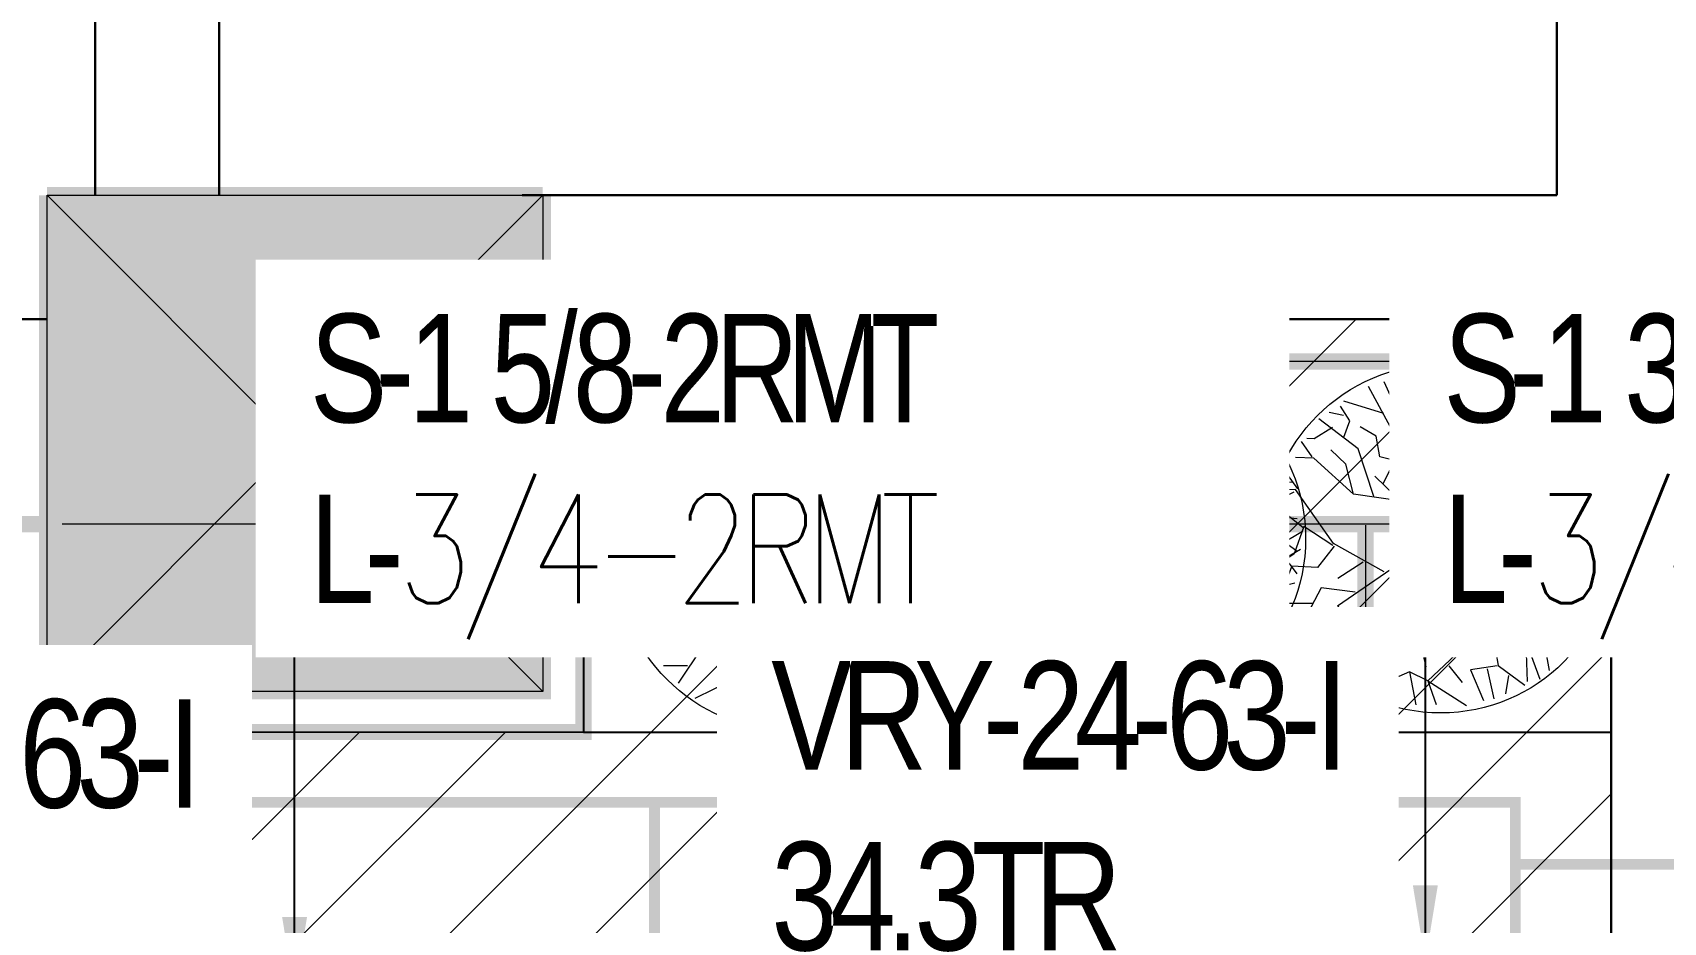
# Model space of a CAD drawing. Header units: millimetres. Extents: x 148480 to 578986, y 39883 to 155062.
# Drawn here: x 228740 to 231749, y 91066 to 92707 of the extents above; entities that cross this region are included whole.
import ezdxf

# ---------------------------------------------------------------- set-up
doc = ezdxf.new("R2010")
doc.units = ezdxf.units.MM
for name, pattern in [('CENTER', [2, 1.25, -0.25, 0.25, -0.25]), ('CONTINOUS', [0]), ('CONTINU', [0]), ('HIDDEN', [0.375, 0.25, -0.125])]:
    doc.linetypes.add(name, pattern=pattern)
for name, color, linetype in [('CEN', 252, 'CENTER'), ('CONC-WALL', 1, 'Continuous'), ('Hatch 01_UC', 7, 'Continuous'), ('I - MODULAR', 44, 'Continuous'), ('Layer2', 4, 'Continuous'), ('Layer4', 6, 'Continuous'), ('M HVAC DRAIN PIPE', 30, 'Continuous'), ('M-HVAC VRV PIPE', 4, 'Continuous'), ('M-HVAC-TEXT', 7, 'Continuous'), ('PCE-HVACTEXT', 7, 'Continuous')]:
    doc.layers.add(name, color=color, linetype=linetype)
doc.layers.add('I-01$0$i-plants', color=7, linetype='Continuous', lineweight=13, true_color=0x86b300)
doc.layers.add('I-PART-GYP', color=6, linetype='Continuous', lineweight=30)
doc.layers.add('P-PIPE-IDEN', color=7, linetype='Continuous', lineweight=9)
doc.styles.add('Arial_2', font='arial.ttf', dxfattribs={"height": 75})
doc.styles.add('romans', font='stylu.ttf', dxfattribs={"height": 125})
doc.styles.add('rs', font='romans.shx', dxfattribs={"width": 0.75})
doc.dimstyles.new('GLAZ ALU', dxfattribs={"dimscale": 100, "dimtxt": 2, "dimasz": 1.4, "dimexe": 0.8, "dimexo": 0.8, "dimgap": 0.75, "dimtad": 1, "dimdec": 0, "dimzin": 0, "dimdsep": 46, "dimtxsty": 'rs', "dimcen": 0.09, "dimclrd": 8, "dimclre": 8, "dimclrt": 2, "dimadec": 0, "dimazin": 0, "dimtfac": 1, "dimtdec": 0, "dimtmove": 0, "dimatfit": 3, "dimfxl": 1, "dimtolj": 1, "dimtzin": 0, "dimarcsym": 0})

# ---------------------------------------------------------------- blocks, each defined once
blk = doc.blocks.new('GFC1')
at = {"layer": 'Hatch 01_UC', "linetype": 'Continuous'}
h = blk.add_hatch(color=8, dxfattribs=at)
h.dxf.hatch_style = 1
h.paths.add_polyline_path([(302313.6, 92478.3), (301398.6, 92478.3), (301398.6, 93393.3), (302313.6, 93393.3)])
at = {"layer": 'CEN', "color": 8, "linetype": 'Continuous', "lineweight": 0}
for p, q in [((301398.6, 92478.3), (301398.6, 93393.3)), ((302313.6, 93393.3), (301398.6, 92478.3)), ((301398.6, 93393.3), (302313.6, 92478.3)), ((301398.6, 93393.3), (302313.6, 93393.3)), ((301398.6, 92478.3), (301398.6, 93393.3)), ((302313.6, 93393.3), (301398.6, 92478.3)), ((301398.6, 93393.3), (302313.6, 92478.3)), ((301398.6, 93393.3), (302313.6, 93393.3)), ((302313.6, 93393.3), (302313.6, 92478.3)), ((302313.6, 93393.3), (302313.6, 92478.3)), ((302313.6, 92478.3), (301398.6, 92478.3)), ((302313.6, 92478.3), (301398.6, 92478.3))]:
    blk.add_line(p, q, dxfattribs=at)
at = {"layer": 'CEN', "color": 8, "linetype": 'HIDDEN', "lineweight": 0, "ltscale": 1500}
for p, q in [((311364.1, 93086.7), (302279.1, 93086.7)), ((311364.1, 92786.7), (293822.1, 92786.7))]:
    blk.add_line(p, q, dxfattribs=at)
at = {"layer": 'CEN', "color": 8, "linetype": 'Continuous', "lineweight": 0}
for points in [[(302388.6, 93164.6), (302388.6, 92403.3), (301323.6, 92403.3), (301323.6, 93164.6)], [(302313.6, 93164.6), (302313.6, 92478.3), (301398.6, 92478.3), (301398.6, 93164.6)]]:
    blk.add_lwpolyline(points, dxfattribs=at)
at = {"layer": 'CEN', "color": 8, "linetype": 'HIDDEN', "lineweight": 0, "ltscale": 1500}
blk.add_lwpolyline([(303832, 92784.9), (303832, 91127.1), (299732, 91127.1), (299732, 92784.9)], dxfattribs=at)
at = {"layer": 'CONC-WALL', "color": 8, "linetype": 'Continuous', "lineweight": 30}
for p, q in [((301487.6, 95985.8), (301487.6, 93393.3)), ((301487.6, 95985.8), (301487.6, 93393.3)), ((301716.3, 95640.4), (301716.3, 93393.3)), ((301716.3, 95640.4), (301716.3, 93393.3)), ((304185.1, 94669.9), (304185.1, 93393.3)), ((304185.1, 93393.3), (302275.5, 93393.3)), ((304185.1, 93393.3), (302275.5, 93393.3)), ((301398.6, 93164.6), (297128.6, 93164.6)), ((301398.6, 93164.6), (297128.6, 93164.6)), ((304385.1, 93164.6), (302313.6, 93164.6)), ((307490.1, 93164.6), (302313.6, 93164.6))]:
    blk.add_line(p, q, dxfattribs=at)
at = {"layer": 'I - MODULAR', "color": 8, "linetype": 'Continuous'}
blk.add_lwpolyline([(302388.6, 92403.3), (304285.1, 92403.3), (304285.1, 93164.6), (302388.6, 93164.6)], close=True, dxfattribs=at)
at = {"layer": 'I-01$0$i-plants', "color": 8}
for p, q in [((303396.6, 93047.6), (303368.2, 93060.6)), ((303393, 93014.3), (303404.3, 93066.2)), ((303425.7, 93032.3), (303449.9, 93063.6)), ((303464.6, 93043.9), (303477.1, 93069.2)), ((303967.3, 93047.6), (303938.9, 93060.6)), ((303963.7, 93014.3), (303975, 93066.2)), ((303996.4, 93032.3), (304020.6, 93063.6)), ((304035.3, 93043.9), (304047.8, 93069.2)), ((302763.2, 92981.8), (302774.4, 93033.6)), ((302795.8, 92999.7), (302820, 93031)), ((302834.7, 93011.4), (302847.2, 93036.7)), ((303327.6, 92927.8), (303266.9, 93040.9)), ((303322.1, 92990.6), (303295.5, 93049.5)), ((303324.9, 93026.1), (303349.1, 93049.6)), ((303349.1, 93049.6), (303337.3, 93059.5)), ((303395.2, 93015), (303425.7, 93032.3)), ((303414.2, 92988.8), (303464.6, 93043.9)), ((303512, 93020.6), (303502.3, 93052.8)), ((303542.9, 92976.5), (303545.1, 93044)), ((303898.3, 92927.8), (303837.6, 93040.9)), ((303892.8, 92990.6), (303866.3, 93049.5)), ((303895.7, 93026.1), (303919.8, 93049.6)), ((303919.8, 93049.6), (303908, 93059.5)), ((303965.9, 93015), (303996.4, 93032.3)), ((303984.9, 92988.8), (304035.3, 93043.9)), ((304082.7, 93020.6), (304073.1, 93052.8)), ((304113.6, 92976.5), (304115.8, 93044)), ((302697.7, 92895.3), (302637, 93008.3)), ((302692.2, 92958), (302665.7, 93016.9)), ((302695.1, 92993.6), (302719.3, 93017.1)), ((302719.3, 93017.1), (302707.5, 93027)), ((302766.7, 93015.1), (302738.4, 93028.1)), ((302765.3, 92982.5), (302795.8, 92999.7)), ((302784.4, 92956.3), (302834.7, 93011.4)), ((302882.1, 92988.1), (302872.5, 93020.3)), ((302913, 92944), (302915.2, 93011.5)), ((303232.4, 92977.1), (303215.4, 93004.2)), ((303295.2, 92990.6), (303221.4, 93013.8)), ((303323.5, 92993.5), (303393, 93014.3)), ((303356.9, 93009.1), (303324.9, 93026.1)), ((303483, 92990.4), (303512, 93020.6)), ((303539.6, 93010.2), (303576.3, 93029.3)), ((303803.1, 92977.1), (303786.1, 93004.2)), ((303865.9, 92990.6), (303792.1, 93013.8)), ((303894.2, 92993.5), (303963.7, 93014.3)), ((303927.6, 93009.1), (303895.7, 93026.1)), ((304053.8, 92990.4), (304082.7, 93020.6)), ((304110.3, 93010.2), (304147, 93029.3)), ((302602.5, 92944.6), (302585.5, 92971.7)), ((302665.3, 92958.1), (302591.5, 92981.2)), ((302693.7, 92961), (302763.2, 92981.8)), ((302727, 92976.6), (302695.1, 92993.6)), ((302853.2, 92957.9), (302882.1, 92988.1)), ((302909.7, 92977.7), (302946.4, 92996.8)), ((303247.8, 92925.5), (303175.4, 92981.2)), ((303220.5, 92987), (303194.1, 92992.5)), ((303221.4, 92946.9), (303232.4, 92977.1)), ((303426.9, 92917.3), (303322.1, 92990.6)), ((303382, 92954.8), (303391.1, 92984.4)), ((303396.1, 92766.2), (303452.4, 92993.7)), ((303440.4, 92953.6), (303414.2, 92988.8)), ((303448.9, 92969.5), (303517.3, 92920.4)), ((303488.6, 92949.3), (303483, 92990.4)), ((303566.5, 92935.1), (303542.9, 92976.5)), ((303616.4, 92947.6), (303615.3, 92973.8)), ((303818.5, 92925.5), (303746.1, 92981.2)), ((303791.3, 92987), (303764.8, 92992.5)), ((303792.1, 92946.9), (303803.1, 92977.1)), ((303997.6, 92917.3), (303892.8, 92990.6)), ((303952.7, 92954.8), (303961.8, 92984.4)), ((303966.8, 92766.2), (304023.1, 92993.7)), ((304011.2, 92953.6), (303984.9, 92988.8)), ((304019.6, 92969.5), (304088, 92920.4)), ((304059.3, 92949.3), (304053.8, 92990.4)), ((304137.2, 92935.1), (304113.6, 92976.5)), ((304187.1, 92947.6), (304186.1, 92973.8)), ((302618, 92893), (302545.5, 92948.7)), ((302590.7, 92954.5), (302564.3, 92960)), ((302591.5, 92914.4), (302602.5, 92944.6)), ((302797, 92884.8), (302692.2, 92958)), ((302752.1, 92922.3), (302761.2, 92951.9)), ((302766.3, 92733.7), (302822.6, 92961.2)), ((302810.6, 92921), (302784.4, 92956.3)), ((302858.7, 92916.7), (302853.2, 92957.9)), ((302936.7, 92902.6), (302913, 92944)), ((302986.5, 92915.1), (302985.5, 92941.3)), ((303163, 92910.6), (303143.2, 92939.4)), ((303166.6, 92943.9), (303152.7, 92945)), ((303200.4, 92964.7), (303166.6, 92943.9)), ((303280.9, 92948.9), (303251.2, 92966.5)), ((303288, 92910.6), (303280.9, 92948.9)), ((303517.3, 92920.4), (303616.4, 92947.6)), ((303615.7, 92949.9), (303647.3, 92948.8)), ((303733.7, 92910.6), (303713.9, 92939.4)), ((303737.3, 92943.9), (303723.4, 92945)), ((303771.1, 92964.7), (303737.3, 92943.9)), ((303851.6, 92948.9), (303821.9, 92966.5)), ((303858.7, 92910.6), (303851.6, 92948.9)), ((304088, 92920.4), (304187.1, 92947.6)), ((304186.5, 92949.9), (304218, 92948.8)), ((302536.7, 92911.4), (302522.8, 92912.5)), ((302570.5, 92932.2), (302536.7, 92911.4)), ((302651, 92916.3), (302621.3, 92933.9)), ((302658.1, 92878.1), (302651, 92916.3)), ((302819, 92937), (302887.4, 92887.9)), ((302887.4, 92887.9), (302986.5, 92915.1)), ((302985.9, 92917.4), (303017.5, 92916.3)), ((303165.9, 92908.7), (303132.1, 92909.5)), ((303225.1, 92897.1), (303197.1, 92923.7)), ((303276.6, 92837.5), (303247.8, 92925.5)), ((303312.2, 92904.5), (303288, 92910.6)), ((303293.9, 92861.5), (303327.6, 92927.8)), ((303515.4, 92919.8), (303556.6, 92878.8)), ((303736.6, 92908.7), (303702.8, 92909.5)), ((303795.8, 92897.1), (303767.8, 92923.7)), ((303847.3, 92837.5), (303818.5, 92925.5)), ((303882.9, 92904.5), (303858.7, 92910.6)), ((303864.6, 92861.5), (303898.3, 92927.8)), ((304086.1, 92919.8), (304127.3, 92878.8)), ((302533.1, 92878.1), (302513.3, 92906.8)), ((302595.2, 92864.6), (302567.2, 92891.2)), ((302646.7, 92805), (302618, 92893)), ((302664, 92829), (302697.7, 92895.3)), ((302885.5, 92887.3), (302926.7, 92846.2)), ((303239.2, 92842.3), (303165.9, 92908.7)), ((303239.2, 92842.3), (303225.1, 92897.1)), ((303346.1, 92820.9), (303341.6, 92881.1)), ((303422.8, 92870.8), (303479, 92906.4)), ((303556.6, 92878.8), (303583.5, 92908)), ((303576.1, 92895.2), (303604.5, 92882.2)), ((303637.2, 92833.2), (303685.7, 92887.8)), ((303809.9, 92842.3), (303736.6, 92908.7)), ((303809.9, 92842.3), (303795.8, 92897.1)), ((303916.8, 92820.9), (303912.3, 92881.1)), ((303993.5, 92870.8), (304049.8, 92906.4)), ((304127.3, 92878.8), (304154.2, 92908)), ((304146.9, 92895.2), (304175.2, 92882.2)), ((304207.9, 92833.2), (304256.4, 92887.8)), ((302536, 92876.2), (302502.2, 92877)), ((302609.3, 92809.7), (302536, 92876.2)), ((302609.3, 92809.7), (302595.2, 92864.6)), ((302682.3, 92872), (302658.1, 92878.1)), ((302792.9, 92838.3), (302849.2, 92873.9)), ((302926.7, 92846.2), (302953.6, 92875.5)), ((302946.3, 92862.7), (302974.6, 92849.6)), ((303007.3, 92800.7), (303055.8, 92855.2)), ((303131.8, 92850.4), (303103.1, 92849.9)), ((303136.2, 92851.7), (303117, 92878.1)), ((303202.1, 92750.8), (303131.8, 92850.4)), ((303394.7, 92763), (303278.3, 92875.5)), ((303667.6, 92866.4), (303697.1, 92864.3)), ((303702.5, 92850.4), (303673.8, 92849.9)), ((303706.9, 92851.7), (303687.7, 92878.1)), ((303772.8, 92750.8), (303702.5, 92850.4)), ((303965.5, 92763), (303849.1, 92875.5)), ((304238.3, 92866.4), (304267.8, 92864.3)), ((302506.3, 92819.1), (302487.2, 92845.6)), ((302764.9, 92730.5), (302648.5, 92843)), ((302716.2, 92788.4), (302711.7, 92848.6)), ((303037.7, 92833.9), (303067.3, 92831.8)), ((303328.1, 92828.9), (303239.2, 92842.3)), ((303545.4, 92789.4), (303574, 92835.5)), ((303574, 92835.5), (303637.2, 92833.2)), ((303663.6, 92827.7), (303700.4, 92846.5)), ((303664.8, 92801.2), (303663.6, 92827.7)), ((303898.8, 92828.9), (303809.9, 92842.3)), ((304116.1, 92789.4), (304144.7, 92835.5)), ((304144.7, 92835.5), (304207.9, 92833.2)), ((304234.3, 92827.7), (304271.1, 92846.5)), ((304235.5, 92801.2), (304234.3, 92827.7)), ((302502, 92817.8), (302473.2, 92817.4)), ((302572.2, 92718.3), (302502, 92817.8)), ((302698.2, 92796.4), (302609.3, 92809.7)), ((302915.5, 92756.9), (302944.1, 92803)), ((302944.1, 92803), (303007.3, 92800.7)), ((303033.7, 92795.2), (303070.5, 92814)), ((303034.9, 92768.7), (303033.7, 92795.2)), ((303114.9, 92802.5), (303087.7, 92789)), ((303146.5, 92779.8), (303102.5, 92814.7)), ((303400, 92759.9), (303545.4, 92789.4)), ((303545.4, 92789.4), (303591.3, 92771)), ((303591.3, 92771), (303612.6, 92796.2)), ((303612.6, 92796.2), (303664.8, 92801.2)), ((303685.7, 92802.5), (303658.5, 92789)), ((303664.8, 92801.2), (303706, 92797.3)), ((303717.2, 92779.8), (303673.2, 92814.7)), ((303970.7, 92759.9), (304116.1, 92789.4)), ((304116.1, 92789.4), (304162, 92771)), ((304162, 92771), (304183.3, 92796.2)), ((304183.3, 92796.2), (304235.5, 92801.2)), ((304235.5, 92801.2), (304276.7, 92797.3)), ((302485.1, 92770), (302457.9, 92756.5)), ((302516.7, 92747.3), (302472.6, 92782.2)), ((302961.4, 92738.5), (302982.8, 92763.6)), ((302982.8, 92763.6), (303034.9, 92768.7)), ((303034.9, 92768.7), (303076.2, 92764.8)), ((303134.9, 92736), (303094.5, 92766.6)), ((303147.7, 92782.6), (303129.6, 92731.9)), ((303200.7, 92747.6), (303147.7, 92782.6)), ((303394.7, 92763), (303209.8, 92635.5)), ((303400, 92759.9), (303446.7, 92649.8)), ((303518.1, 92784.1), (303570.4, 92743.5)), ((303591.3, 92771), (303608.3, 92743.9)), ((303608.9, 92741.6), (303642, 92765)), ((303642, 92765), (303677.4, 92751.2)), ((303705.6, 92736), (303665.2, 92766.6)), ((303677.4, 92751.2), (303715.5, 92773.6)), ((303718.4, 92782.6), (303700.4, 92731.9)), ((303771.4, 92747.6), (303718.4, 92782.6)), ((303965.5, 92763), (303780.5, 92635.5)), ((303970.7, 92759.9), (304017.4, 92649.8)), ((304088.8, 92784.1), (304141.1, 92743.5)), ((304162, 92771), (304179, 92743.9)), ((304179.7, 92741.6), (304212.7, 92765)), ((304212.7, 92765), (304248.1, 92751.2)), ((304248.1, 92751.2), (304286.2, 92773.6)), ((302505, 92703.5), (302464.6, 92734.1)), ((302517.9, 92750.1), (302499.8, 92699.4)), ((302570.8, 92715.1), (302517.9, 92750.1)), ((302764.9, 92730.5), (302579.9, 92603)), ((302770.2, 92727.4), (302915.5, 92756.9)), ((302888.2, 92751.6), (302940.5, 92711)), ((302915.5, 92756.9), (302961.4, 92738.5)), ((302961.4, 92738.5), (302978.4, 92711.4)), ((302979.1, 92709.1), (303012.2, 92732.5)), ((303012.2, 92732.5), (303047.5, 92718.7)), ((303047.5, 92718.7), (303085.6, 92741.1)), ((303129.6, 92731.9), (303094.4, 92707.9)), ((303203.5, 92746), (303172.8, 92707)), ((303295.8, 92698.7), (303202.1, 92750.8)), ((303608.3, 92743.9), (303638, 92704.7)), ((303700.4, 92731.9), (303665.1, 92707.9)), ((303683.6, 92723.7), (303712.2, 92740.4)), ((303774.3, 92746), (303743.5, 92707)), ((303866.6, 92698.7), (303772.8, 92750.8)), ((304179, 92743.9), (304208.7, 92704.7)), ((304254.3, 92723.7), (304282.9, 92740.4)), ((302499.8, 92699.4), (302464.5, 92675.4)), ((302573.7, 92713.4), (302542.9, 92674.5)), ((302666, 92666.1), (302572.2, 92718.3)), ((302770.2, 92727.4), (302816.8, 92617.3)), ((302978.4, 92711.4), (303008.1, 92672.2)), ((303053.7, 92691.2), (303082.3, 92707.9)), ((303125.3, 92709), (303108.8, 92666.6)), ((303172.8, 92707), (303125.3, 92709)), ((303256.9, 92716.3), (303210.2, 92686.4)), ((303343.3, 92726.3), (303333.4, 92669.6)), ((303638, 92704.7), (303683.6, 92723.7)), ((303638.8, 92702.1), (303644.8, 92666.4)), ((303696, 92709), (303679.6, 92666.6)), ((303683.6, 92723.7), (303705.4, 92695.2)), ((303743.5, 92707), (303696, 92709)), ((303827.6, 92716.3), (303780.9, 92686.4)), ((303914, 92726.3), (303904.2, 92669.6)), ((304208.7, 92704.7), (304254.3, 92723.7)), ((304209.5, 92702.1), (304215.5, 92666.4)), ((304254.3, 92723.7), (304276.1, 92695.2)), ((302495.4, 92676.5), (302479, 92634.1)), ((302542.9, 92674.5), (302495.4, 92676.5)), ((302627.1, 92683.8), (302580.3, 92653.9)), ((302713.4, 92693.8), (302703.6, 92637.1)), ((303008.1, 92672.2), (303053.7, 92691.2)), ((303008.9, 92669.6), (303014.9, 92633.9)), ((303053.7, 92691.2), (303075.5, 92662.7)), ((303116.1, 92687.5), (303104.4, 92689.3)), ((303179.7, 92669.1), (303142.7, 92598.9)), ((303242.3, 92661), (303179.7, 92669.1)), ((303534.2, 92633.3), (303563.5, 92684.9)), ((303647.6, 92664.8), (303701.7, 92678.2)), ((303686.8, 92687.5), (303675.1, 92689.3)), ((303750.4, 92669.1), (303713.4, 92598.9)), ((303813, 92661), (303750.4, 92669.1)), ((304104.9, 92633.3), (304134.2, 92684.9)), ((304218.3, 92664.8), (304272.4, 92678.2)), ((302486.3, 92655), (302474.5, 92656.8)), ((302904.3, 92600.7), (302933.6, 92652.3)), ((303017.7, 92632.3), (303071.8, 92645.7)), ((303163.6, 92640.2), (303121.1, 92640.6)), ((303446.7, 92649.8), (303364.4, 92566.4)), ((303446.7, 92649.8), (303533.4, 92635.9)), ((303447.4, 92647.5), (303450.3, 92608.1)), ((303644.8, 92666.4), (303681.9, 92632)), ((303734.3, 92640.2), (303691.8, 92640.6)), ((304017.4, 92649.8), (303935.1, 92566.4)), ((304017.4, 92649.8), (304104.1, 92635.9)), ((304018.1, 92647.5), (304021.1, 92608.1)), ((304215.5, 92666.4), (304252.7, 92632)), ((302549.8, 92636.6), (302512.8, 92566.4)), ((302612.4, 92628.5), (302549.8, 92636.6)), ((302816.8, 92617.3), (302734.5, 92533.9)), ((302816.8, 92617.3), (302903.5, 92603.3)), ((302817.5, 92615), (302820.5, 92575.6)), ((303014.9, 92633.9), (303052.1, 92599.4)), ((303209.9, 92635.4), (303238.2, 92592.9)), ((303533.4, 92635.9), (303583.1, 92500.5)), ((303554, 92583), (303595.5, 92622.3)), ((303595.5, 92622.3), (303629.3, 92592.1)), ((303780.6, 92635.4), (303809, 92592.9)), ((304104.1, 92635.9), (304153.9, 92500.5)), ((304124.7, 92583), (304166.2, 92622.3)), ((304166.2, 92622.3), (304200, 92592.1)), ((302533.8, 92607.7), (302491.2, 92608.1)), ((302580, 92602.9), (302608.4, 92560.4)), ((302903.5, 92603.3), (302953.3, 92467.9)), ((302924.1, 92550.4), (302965.6, 92589.8)), ((302965.6, 92589.8), (302999.5, 92559.6)), ((303238.2, 92592.9), (303193.5, 92525.8)), ((303452.6, 92563.2), (303493, 92599.7)), ((303493, 92599.7), (303506.3, 92525.8)), ((303497.8, 92598.3), (303532, 92581.7)), ((303532, 92581.7), (303529.8, 92543.5)), ((303577.6, 92600.6), (303590.1, 92558.8)), ((303627.9, 92589.2), (303647.8, 92560.2)), ((303629.3, 92592.1), (303664.6, 92600.2)), ((303809, 92592.9), (303764.3, 92525.8)), ((304023.3, 92563.2), (304063.7, 92599.7)), ((304063.7, 92599.7), (304077, 92525.8)), ((304068.5, 92598.3), (304102.7, 92581.7)), ((304102.7, 92581.7), (304100.6, 92543.5)), ((304148.3, 92600.6), (304160.8, 92558.8)), ((304198.6, 92589.2), (304218.5, 92560.2)), ((304200, 92592.1), (304235.3, 92600.2)), ((302608.4, 92560.4), (302563.7, 92493.3)), ((302822.7, 92530.7), (302863.1, 92567.2)), ((302863.1, 92567.2), (302876.4, 92493.3)), ((302867.9, 92565.8), (302902.1, 92549.1)), ((302902.1, 92549.1), (302900, 92511)), ((302947.7, 92568.1), (302960.2, 92526.3)), ((302998, 92556.7), (303017.9, 92527.6)), ((302999.5, 92559.6), (303034.8, 92567.7)), ((303210.8, 92557.8), (303166.2, 92557.9)), ((303364.4, 92566.4), (303224.4, 92497.5)), ((303363.3, 92563.2), (303447.8, 92564.5)), ((303364, 92561), (303372.9, 92523.3)), ((303447.8, 92564.5), (303376.2, 92497.5)), ((303557, 92565.1), (303559.7, 92496.2)), ((303590.1, 92558.8), (303626.8, 92548.6)), ((303593, 92557.2), (303600.4, 92516.6)), ((303781.5, 92557.8), (303736.9, 92557.9)), ((303935.1, 92566.4), (303795.1, 92497.5)), ((303934, 92563.2), (304018.5, 92564.5)), ((303934.7, 92561), (303943.6, 92523.3)), ((304018.5, 92564.5), (303947, 92497.5)), ((304127.7, 92565.1), (304130.4, 92496.2)), ((304160.8, 92558.8), (304197.5, 92548.6)), ((304163.7, 92557.2), (304171.1, 92516.6)), ((302580.9, 92525.3), (302536.3, 92525.4)), ((302734.5, 92533.9), (302594.5, 92465)), ((302733.4, 92530.7), (302817.9, 92532)), ((302734.1, 92528.5), (302743, 92490.8)), ((302817.9, 92532), (302746.4, 92464.9)), ((302927.1, 92532.6), (302929.8, 92463.7)), ((302960.2, 92526.3), (302996.9, 92516)), ((302963.1, 92524.6), (302970.5, 92484.1)), ((303414.8, 92525.3), (303439.5, 92494.9)), ((303504.1, 92525.2), (303454.9, 92518.2)), ((303454.9, 92518.2), (303478.7, 92461.4)), ((303485.7, 92519.7), (303497.9, 92464.3)), ((303506.3, 92525.8), (303555.2, 92489.6)), ((303985.5, 92525.3), (304010.2, 92494.9)), ((304074.8, 92525.2), (304025.6, 92518.2)), ((304025.6, 92518.2), (304049.5, 92461.4)), ((304056.4, 92519.7), (304068.6, 92464.3)), ((304077, 92525.8), (304125.9, 92489.6)), ((302784.9, 92492.8), (302809.6, 92462.3)), ((302874.2, 92492.7), (302825, 92485.7)), ((302876.4, 92493.3), (302925.3, 92457.1)), ((303342.3, 92514.2), (303265.2, 92480.4)), ((303376.2, 92497.5), (303342.3, 92514.2)), ((303342.3, 92514.2), (303353.8, 92453.2)), ((303376.2, 92497.5), (303447.9, 92452.1)), ((303376.2, 92497.5), (303391.6, 92454)), ((303525.1, 92507.4), (303519.6, 92473.6)), ((303913.1, 92514.2), (303835.9, 92480.4)), ((303947, 92497.5), (303913.1, 92514.2)), ((303913.1, 92514.2), (303924.6, 92453.2)), ((303947, 92497.5), (304018.6, 92452.1)), ((303947, 92497.5), (303962.4, 92454)), ((304095.8, 92507.4), (304090.3, 92473.6)), ((302712.5, 92481.7), (302635.3, 92447.9)), ((302746.4, 92464.9), (302712.5, 92481.7)), ((302712.5, 92481.7), (302724, 92420.7)), ((302746.4, 92464.9), (302818, 92419.6)), ((302746.4, 92464.9), (302761.8, 92421.5)), ((302825, 92485.7), (302848.9, 92428.8)), ((302855.8, 92487.2), (302868, 92431.8)), ((302895.2, 92474.9), (302889.7, 92441.1))]:
    blk.add_line(p, q, dxfattribs=at)
at = {"layer": 'I-01$0$i-plants', "color": 8, "linetype": 'CONTINU'}
for centre in [(303400, 92759.9), (303970.7, 92759.9), (302770.2, 92727.4)]:
    blk.add_circle(centre, 321.5, dxfattribs=at)
at = {"layer": 'I-PART-GYP', "color": 8, "linetype": 'CONTINOUS'}
for p, q in [((304285.1, 89600.4), (304285.1, 93164.6)), ((304285.1, 93164.6), (304385.1, 93164.6))]:
    blk.add_line(p, q, dxfattribs=at)
blk = doc.blocks.new('celling')
at = {"layer": 'Hatch 01_UC', "linetype": 'Continuous', "lineweight": 0, "transparency": 33554597}
h = blk.add_hatch(dxfattribs=at)
h.set_pattern_fill('ANSI31', color=8, scale=60, angle=180)
h.set_pattern_definition([(225, (458171.04, 85860.92), (134.70384, -134.70384), [])])
h.paths.add_polyline_path([(311172.3, 37173.1), (311172.3, 38973.1), (313572.3, 38973.1), (313572.3, 37173.1)], flags=16)
h.paths.add_polyline_path([(310689.8, 36567.7), (310689.8, 40131.9), (311093.4, 40131.9), (311093.4, 39370.7), (312158.4, 39370.7), (312158.4, 40131.9), (314054.8, 40131.9), (314054.8, 36567.7)])
at = {"layer": 'Hatch 01_UC', "color": 8, "linetype": 'Continuous', "lineweight": 0}
blk.add_lwpolyline([(312158.4, 40131.9), (314054.8, 40131.9), (314054.8, 36567.7), (310689.8, 36567.7), (310689.8, 40131.9), (311093.4, 40131.9), (311093.4, 39370.7), (312158.4, 39370.7)], close=True, dxfattribs=at)
blk = doc.blocks.new('BEAM')
at = {"layer": 'CEN', "color": 11, "linetype": 'Continuous', "lineweight": 0, "const_width": 30}
for points in [[(361398.6, 93393.3), (362313.6, 93393.3)], [(361398.6, 93393.3), (362313.6, 92478.3)], [(362313.6, 93393.3), (361398.6, 92478.3)], [(361398.6, 92478.3), (361398.6, 93393.3)], [(361398.6, 93393.3), (362313.6, 93393.3)], [(361398.6, 93393.3), (362313.6, 92478.3)], [(362313.6, 93393.3), (361398.6, 92478.3)], [(361398.6, 92478.3), (361398.6, 93393.3)], [(362313.6, 93393.3), (362313.6, 92478.3)], [(362313.6, 93393.3), (362313.6, 92478.3)], [(362388.6, 93164.6), (362388.6, 92403.3), (361323.6, 92403.3), (361323.6, 93164.6)], [(362313.6, 93164.6), (362313.6, 92478.3), (361398.6, 92478.3), (361398.6, 93164.6)], [(362313.6, 92478.3), (361398.6, 92478.3)], [(362313.6, 92478.3), (361398.6, 92478.3)]]:
    blk.add_lwpolyline(points, dxfattribs=at)
at = {"layer": 'CEN', "color": 11, "linetype": 'HIDDEN', "lineweight": 0, "ltscale": 1500, "const_width": 30}
for points in [[(371364.1, 93086.7), (362279.1, 93086.7)], [(371364.1, 92786.7), (353822.1, 92786.7)], [(363832, 92784.9), (363832, 91127.1), (359732, 91127.1), (359732, 92784.9)]]:
    blk.add_lwpolyline(points, dxfattribs=at)
blk = doc.blocks.new('BEE')
at = {"layer": 'M-HVAC VRV PIPE', "linetype": 'Continuous'}
blk.add_blockref('BEAM', (0, 0), dxfattribs=at)

msp = doc.modelspace()

# ---------------------------------------------------------------- block references
at = {"layer": 'Layer4', "linetype": 'Continuous', "rotation": 360}
msp.add_blockref('GFC1', (-72632.4, -986), dxfattribs=at)

# ---------------------------------------------------------------- next in the draw order: linework, layer by layer
at = {"layer": 'M HVAC DRAIN PIPE', "color": 30, "linetype": 'Continuous', "const_width": 20}
for points in [[(219832.2, 91764.1), (227904.4, 91764.1), (227904.4, 91287.5), (231476.2, 91287.5), (231476.2, 87024)], [(229887.3, 90418.8), (229887.3, 91287.5)], [(231476.2, 91173.2), (239120.9, 91173.2), (239120.9, 86782.6), (238661.4, 86782.6)]]:
    msp.add_lwpolyline(points, dxfattribs=at)

# ---------------------------------------------------------------- next in the draw order: block references
at = {"layer": 'Hatch 01_UC', "color": 252, "linetype": 'Continuous', "true_color": 0x939598, "rotation": 360}
msp.add_blockref('celling', (-82402.2, 52046.6), dxfattribs=at)
at = {"layer": 'Layer2', "linetype": 'Continuous', "rotation": 360}
msp.add_blockref('BEE', (-132632.4, -986), dxfattribs=at)

# ---------------------------------------------------------------- next in the draw order: leaders
at = {"layer": 'PCE-HVACTEXT', "ltscale": 0.25}
msp.add_leader([(231310, 90994.5), (231310, 91913.3), (232798.7, 91913.3)], dimstyle='GLAZ ALU', override={"dimtad": 0, "dimclrd": 7, "dimclrt": 256, "dimfxl": 100, "dimfxlon": 1, "dimtfill": 1, "dimarcsym": 1}, dxfattribs=at)

# ---------------------------------------------------------------- next in the draw order: texts
at = {"layer": 'P-PIPE-IDEN', "char_height": 200, "width": 1058.119, "attachment_point": 1, "style": 'Arial_2', "bg_fill": 2}
for s, insert in [('{\\W0.8;\\T0.8;\\C1;VRY-24-63-I\\P34.3TR}', (230102.9, 91548)), ('{\\W0.8;\\T0.8;\\C1;VRY-24-63-I\\P35.3TR}', (227986.1, 91477.8))]:
    msp.add_mtext(s, dxfattribs=dict(at, insert=insert))

# ---------------------------------------------------------------- next in the draw order: texts
at = {"layer": 'M-HVAC-TEXT', "insert": (232884.5, 91588.5, 0.9), "char_height": 200, "width": 1540.993, "attachment_point": 9, "style": 'romans', "bg_fill": 2}
msp.add_mtext('\\pxql;{\\W0.8;\\T0.8;\\C6;S-1 3/8-2RMT\\P\\pt1;L-\\Fromans.shx|c1;3/4-2RMT}', dxfattribs=at)

# ---------------------------------------------------------------- next in the draw order: leaders
at = {"layer": 'PCE-HVACTEXT', "ltscale": 0.25}
msp.add_leader([(229223.1, 90936.1), (229223.1, 91913.3), (230711.8, 91913.3)], dimstyle='GLAZ ALU', override={"dimtad": 0, "dimclrd": 7, "dimclrt": 256, "dimfxl": 100, "dimfxlon": 1, "dimtfill": 1, "dimarcsym": 1}, dxfattribs=at)

# ---------------------------------------------------------------- next in the draw order: texts
at = {"layer": 'M-HVAC-TEXT', "insert": (230959.1, 91588.5, 0.9), "char_height": 200, "width": 1707.675, "attachment_point": 9, "style": 'romans', "bg_fill": 2}
msp.add_mtext('\\pxql;{\\fStylus BT|b0|i0|c0|p34;\\W0.8;\\T0.8;\\C6;S-1 5/8-2RMT\\P\\pt0.5;L-\\Fromans.shx|c1;3/4-2RMT}', dxfattribs=at)

doc.saveas('drawing.dxf')
